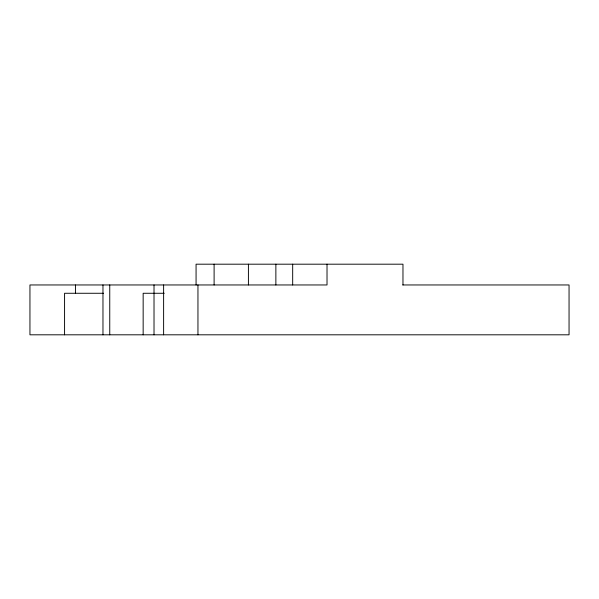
<?xml version="1.0" encoding="UTF-8"?>
<svg xmlns="http://www.w3.org/2000/svg" width="599" height="599" viewBox="0 0 599 599"><rect width="100%" height="100%" fill="white"/><g stroke="black" fill="none" stroke-linecap="round" stroke-linejoin="round"><path stroke-width="0.9" d="M402.738 284.959L569.05 284.959L569.05 334.811L29.95 334.811L29.95 284.959L327.017 284.959L327.017 264.189M103.575 293.27L64.572 293.27L64.572 334.811M164.238 293.27L143.154 293.27L143.154 334.811M402.97 284.959L402.97 264.189L196.068 264.189L196.068 284.959M292.679 264.189L292.679 284.959M275.869 264.189L275.869 284.959M248.413 264.189L248.413 284.959M214.105 264.189L214.105 284.959M197.955 284.959L197.955 334.811M163.617 284.959L163.617 334.811M154.018 284.959L154.018 334.811M109.752 284.959L109.752 334.811M102.968 284.959L102.968 334.811M75.444 284.959L75.444 293.27"/></g></svg>
